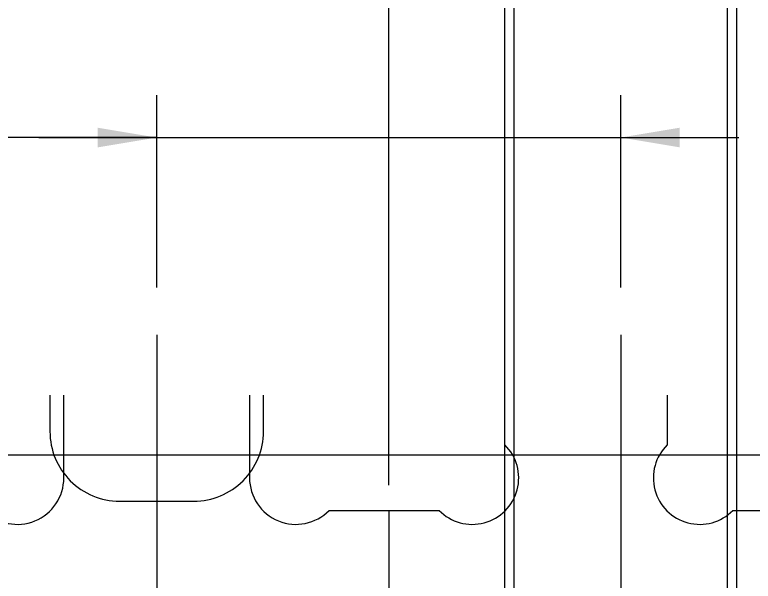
# Model space of a CAD drawing. Extents: x -105 to 405, y -68 to 126.
# Drawn here: x 364.949 to 365.745, y 124.101 to 124.711 of the extents above; entities that cross this region are included whole.
import ezdxf

# ---------------------------------------------------------------- set-up
doc = ezdxf.new("R2010")
doc.units = 0
doc.linetypes.add('CENTER', pattern=[12, 7.5, -1.5, 1.5, -1.5])
doc.linetypes.add('PHANTOM', pattern=[15, 7.5, -1.5, 1.5, -1.5, 1.5, -1.5])
doc.layers.add('3', color=7, linetype='CONTINUOUS')
doc.layers.add('3D', color=4, linetype='CONTINUOUS')

msp = doc.modelspace()

# ---------------------------------------------------------------- linework, layer by layer
at = {"layer": '3', "linetype": 'CONTINUOUS'}
for points in [[(364.29194, 124.3017), (364.29194, 124.24812, 1.010051), (364.36265, 124.17741), (364.91624, 124.17741, 0.671801), (365.00195, 124.21241), (365.00195, 124.3017)], [(365.20195, 124.3017), (365.20195, 124.21241, 0.671801), (365.28766, 124.17741), (365.40624, 124.17741, 1.010051), (365.47694, 124.24812), (365.47694, 124.3017)], [(365.65195, 124.3017), (365.65195, 124.24812, 1.010051), (365.72265, 124.17741), (366.34124, 124.17741, 1.010051), (366.41194, 124.24812), (366.41194, 124.3017)]]:
    msp.add_lwpolyline(points, format="xyb", dxfattribs=at)
at = {"layer": '3D', "color": 7, "linetype": 'CONTINUOUS'}
for p, q in [((365.35194, 124.20458), (365.35194, 125.60029)), ((365.35194, 124.20458), (365.35194, 125.4749)), ((365.47694, 123.8882), (365.47694, 125.1749)), ((365.72695, 123.8882), (365.72695, 125.1749)), ((365.48694, 123.96321), (365.48694, 124.8749)), ((365.71694, 123.96321), (365.71694, 124.8749)), ((365.10195, 124.41753), (365.10195, 124.6249)), ((365.60194, 124.41753), (365.60194, 124.6249)), ((365.10195, 124.57918), (364.35296, 124.57918)), ((364.97495, 124.57918), (365.72894, 124.57918))]:
    msp.add_line(p, q, dxfattribs=at)
at = {"layer": '3D', "color": 7, "linetype": 'CENTER'}
msp.add_line((365.10195, 124.36673), (365.10195, 123.50688), dxfattribs=at)
at = {"layer": '3D', "linetype": 'CENTER'}
msp.add_line((365.60194, 124.36673), (365.60194, 123.50688), dxfattribs=at)
at = {"layer": '3D'}
msp.add_line((365.35194, 124.17741), (365.35194, 117.58741), dxfattribs=at)
at = {"layer": '3D', "color": 2, "linetype": 'PHANTOM'}
msp.add_lwpolyline([(364.35194, 124.3017), (364.35194, 124.23741), (366.35194, 124.23741), (366.35194, 124.3017)], dxfattribs=at)
at = {"layer": '3D', "linetype": 'CONTINUOUS'}
msp.add_lwpolyline([(364.98695, 124.3017), (364.98695, 124.26241, 0.414214), (365.06195, 124.18741), (365.14195, 124.18741, 0.414214), (365.21695, 124.26241), (365.21695, 124.3017)], format="xyb", dxfattribs=at)
at = {"layer": '3D', "color": 7}
for points in [[(365.03845, 124.58977), (365.03845, 124.5686), (365.10195, 124.57918)], [(365.66544, 124.5686), (365.66544, 124.58977), (365.60194, 124.57918)]]:
    msp.add_solid(points, dxfattribs=at)

doc.saveas('drawing.dxf')
